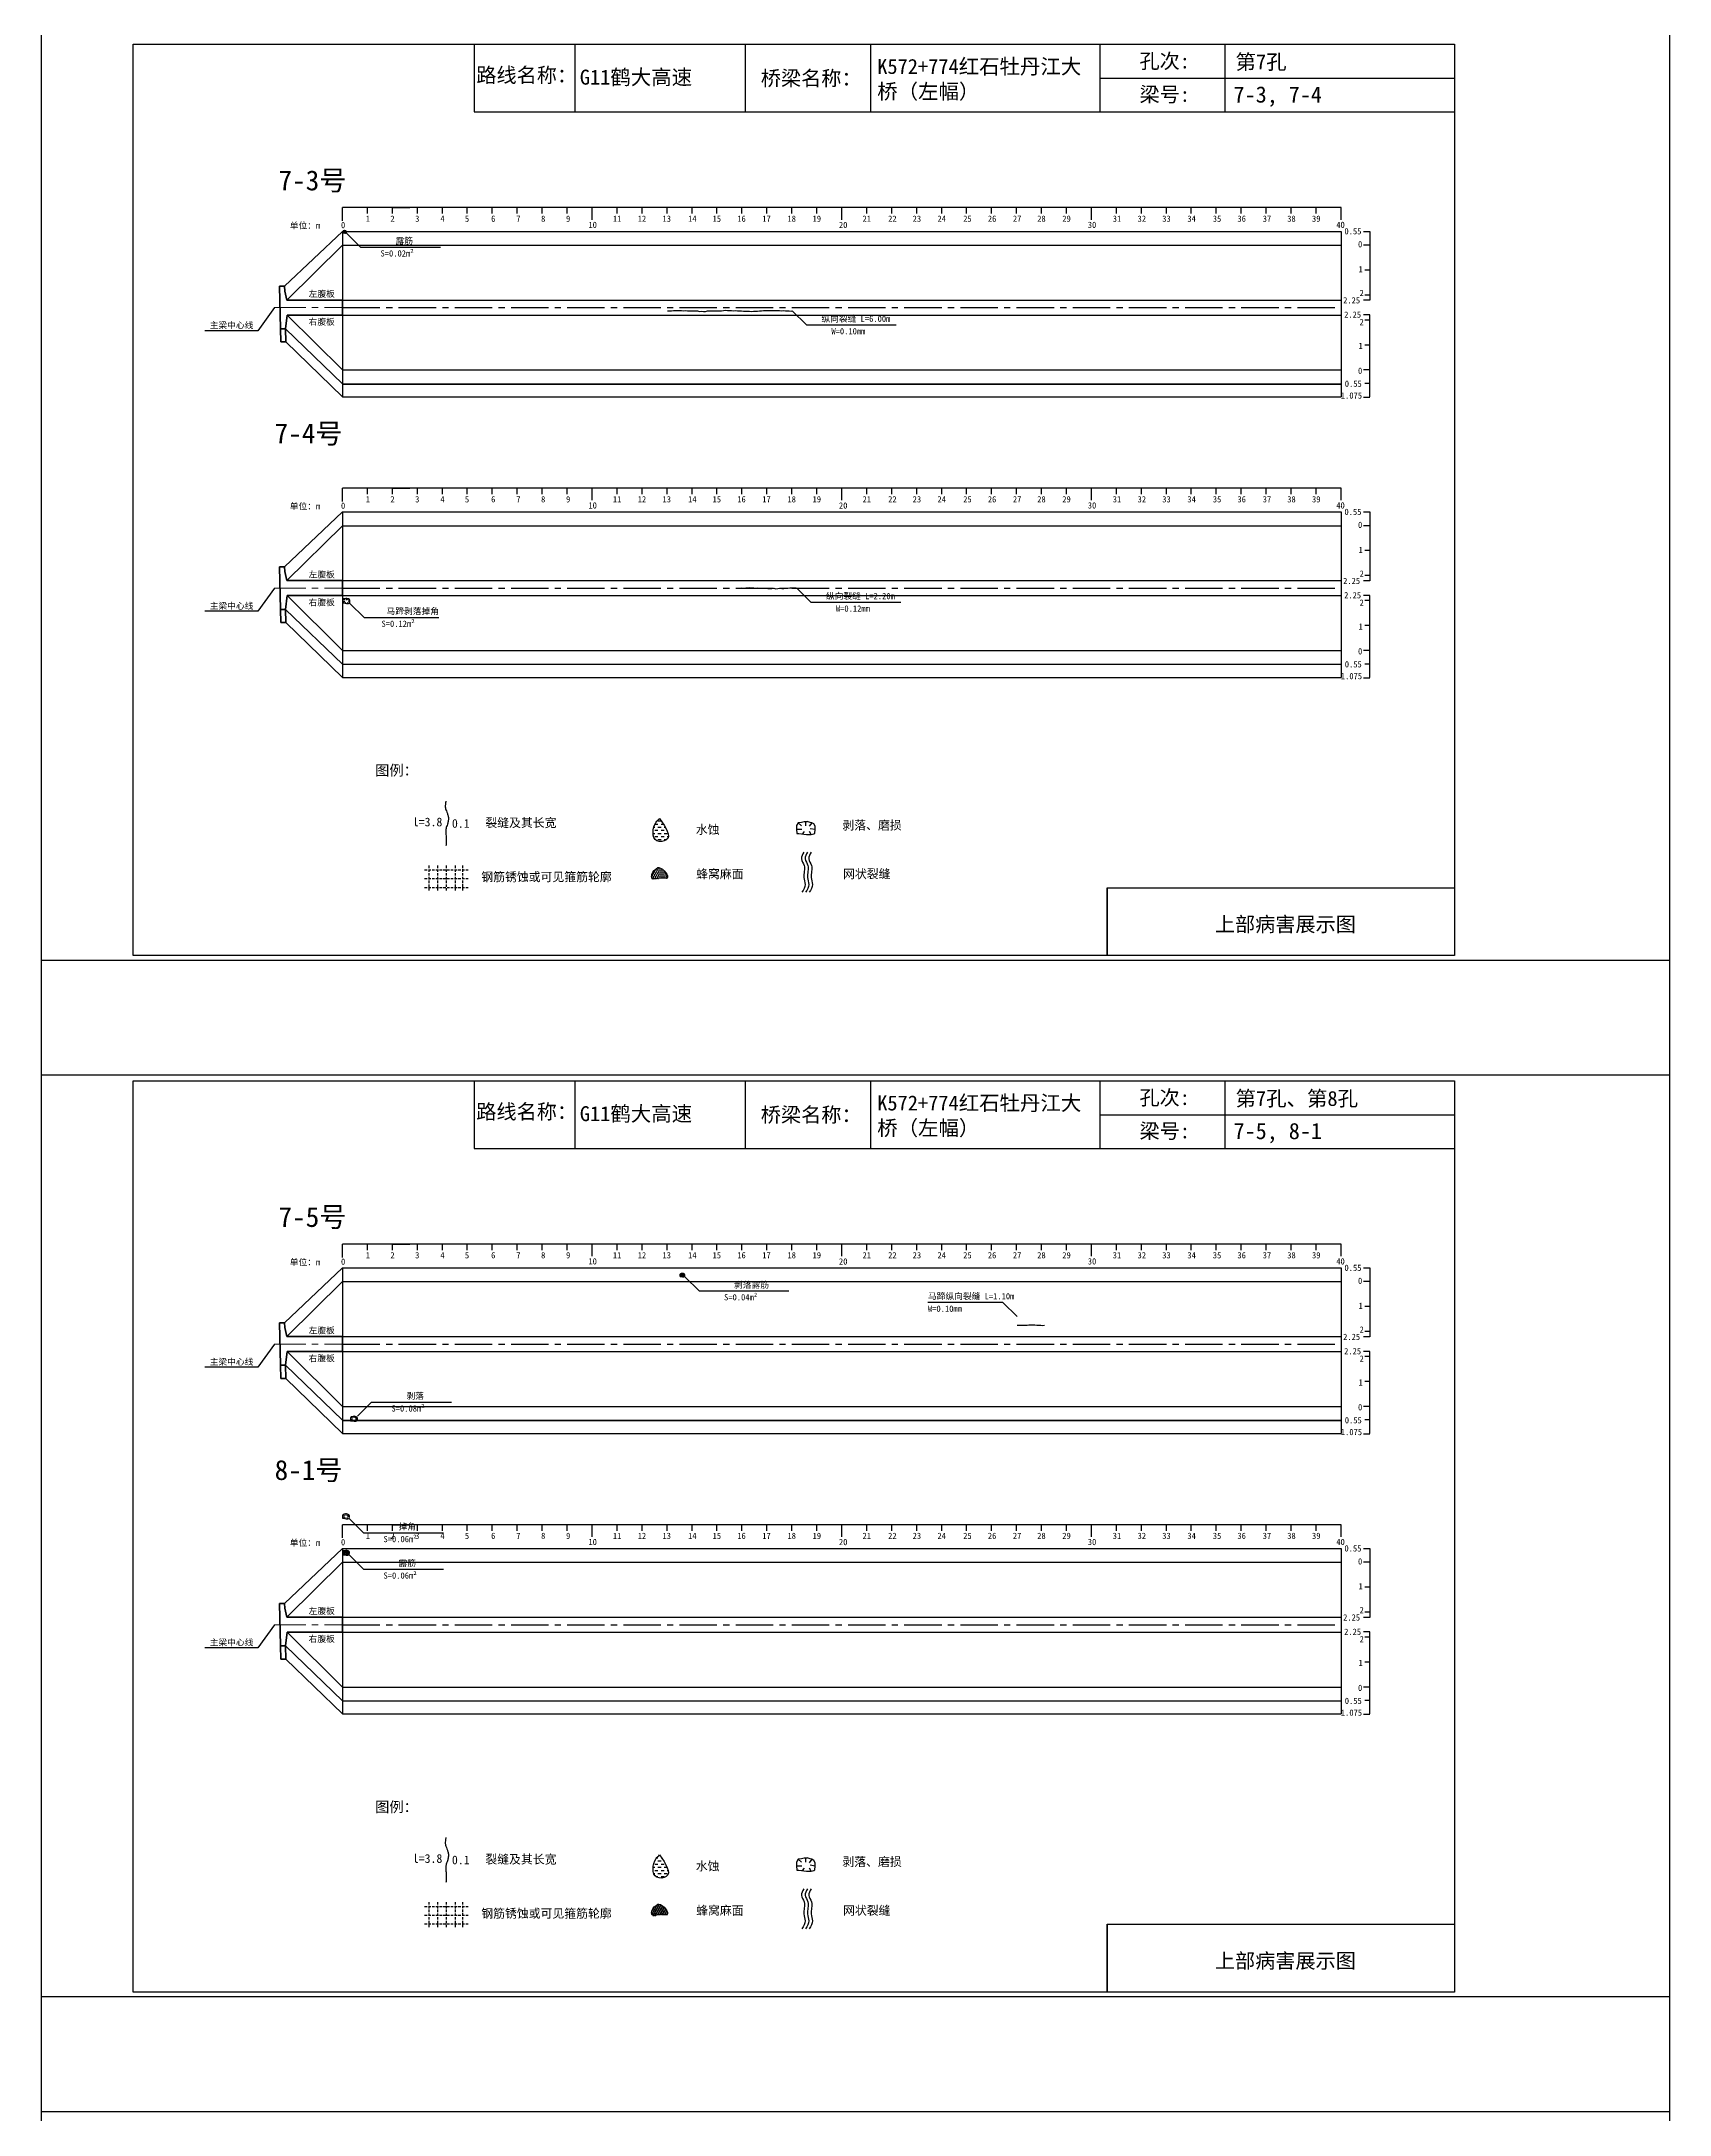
# Model space of a CAD drawing. Header units: millimetres. Extents: x -37 to 615, y -10473 to 23.
# Drawn here: x -37 to 615, y -5909 to -5079 of the extents above; entities that cross this region are included whole.
import ezdxf

# ---------------------------------------------------------------- set-up
doc = ezdxf.new("R2010")
doc.units = ezdxf.units.MM
for name, pattern in [('CENTER', [2, 1.25, -0.25, 0.25, -0.25]), ('CENTER2', [1.125, 0.75, -0.125, 0.125, -0.125]), ('DASHED', [0.75, 0.5, -0.25])]:
    doc.linetypes.add(name, pattern=pattern)
for name, color, linetype in [('加固措施', 7, 'Continuous'), ('图层1', 7, 'Continuous'), ('病害', 5, 'Continuous'), ('轮廓', 3, 'Continuous')]:
    doc.layers.add(name, color=color, linetype=linetype)
doc.layers.add('虚线', color=7, linetype='Continuous', lineweight=30)
doc.styles.get("Standard").update_dxf_attribs({"font": ''})
doc.styles.add('汉字', font='')
doc.styles.get('Standard').set_extended_font_data('SimSun')
doc.styles.get('汉字').set_extended_font_data('SimSun')
pattern_1 = [(0, (-2783.5002, -201.1734), (0.38480574, 0.76961148), [0, -0.76961148])]
pattern_2 = [(0, (-4794.9262, -487.88576), (0.38480574, 0.76961148), [0, -0.76961148])]
pattern_3 = [(0, (-2240.9707, -124.7498), (1.2467706, 1.2467706), [1.2467706, -1.2467706])]

# ---------------------------------------------------------------- blocks, each defined once
blk = doc.blocks.new('adfsd')
at = {"lineweight": -2, "ltscale": 0.5}
for p, q in [((1140.876, -3083.768), (1140.94, -3083.769)), ((1140.897, -3083.694), (1140.936, -3083.729)), ((1140.948, -3083.824), (1140.969, -3083.796)), ((1140.983, -3083.682), (1140.981, -3083.729)), ((1141.053, -3083.694), (1141.022, -3083.735)), ((1141.045, -3083.83), (1141.028, -3083.796)), ((1141.094, -3083.772), (1141.036, -3083.763))]:
    blk.add_line(p, q, dxfattribs=at)
blk.add_lwpolyline([(1141, -3083.682), (1140.967, -3083.682), (1140.934, -3083.69), (1140.897, -3083.694), (1140.876, -3083.727), (1140.876, -3083.768), (1140.88, -3083.818), (1140.905, -3083.818), (1140.991, -3083.83), (1141.045, -3083.83), (1141.078, -3083.822), (1141.09, -3083.814), (1141.094, -3083.772), (1141.094, -3083.735), (1141.078, -3083.707), (1141.053, -3083.694), (1141.033, -3083.69), (1141, -3083.678)], dxfattribs=at)
blk = doc.blocks.new('chi')
at = {"color": 0}
for p, q in [((1147.409, -3079.329), (1147.409, -3078.8)), ((1187.409, -3078.8), (1147.409, -3078.8)), ((1148.409, -3079.041), (1148.409, -3078.8)), ((1149.409, -3079.041), (1149.409, -3078.8)), ((1149.409, -3078.8), (1150.109, -3078.8)), ((1150.409, -3079.041), (1150.409, -3078.8)), ((1151.409, -3079.041), (1151.409, -3078.8)), ((1152.409, -3079.041), (1152.409, -3078.8)), ((1153.409, -3079.041), (1153.409, -3078.8)), ((1154.409, -3079.041), (1154.409, -3078.8)), ((1155.409, -3079.041), (1155.409, -3078.8)), ((1156.409, -3079.041), (1156.409, -3078.8)), ((1157.409, -3079.283), (1157.409, -3078.8)), ((1158.409, -3079.041), (1158.409, -3078.8)), ((1159.409, -3079.041), (1159.409, -3078.8)), ((1160.409, -3079.041), (1160.409, -3078.8)), ((1161.409, -3079.041), (1161.409, -3078.8)), ((1162.409, -3079.041), (1162.409, -3078.8)), ((1163.409, -3079.041), (1163.409, -3078.8)), ((1164.409, -3079.041), (1164.409, -3078.8)), ((1165.409, -3079.041), (1165.409, -3078.8)), ((1166.409, -3079.041), (1166.409, -3078.8)), ((1167.409, -3079.283), (1167.409, -3078.8)), ((1168.409, -3079.041), (1168.409, -3078.8)), ((1169.409, -3079.041), (1169.409, -3078.8)), ((1170.409, -3079.041), (1170.409, -3078.8)), ((1171.409, -3079.041), (1171.409, -3078.8)), ((1172.409, -3079.041), (1172.409, -3078.8)), ((1173.409, -3079.041), (1173.409, -3078.8)), ((1174.409, -3079.041), (1174.409, -3078.8)), ((1175.409, -3079.041), (1175.409, -3078.8)), ((1176.409, -3079.041), (1176.409, -3078.8)), ((1177.409, -3079.283), (1177.409, -3078.8)), ((1178.409, -3079.041), (1178.409, -3078.8)), ((1179.409, -3079.041), (1179.409, -3078.8)), ((1180.409, -3079.041), (1180.409, -3078.8)), ((1181.409, -3079.041), (1181.409, -3078.8)), ((1182.409, -3079.041), (1182.409, -3078.8)), ((1183.409, -3079.041), (1183.409, -3078.8)), ((1184.409, -3079.041), (1184.409, -3078.8)), ((1185.409, -3079.041), (1185.409, -3078.8)), ((1186.409, -3079.041), (1186.409, -3078.8)), ((1187.409, -3079.283), (1187.409, -3078.8))]:
    blk.add_line(p, q, dxfattribs=at)
for s, p in [('1', (1148.339, -3079.368)), ('2', (1149.328, -3079.368)), ('3', (1150.319, -3079.368)), ('4', (1151.329, -3079.368)), ('5', (1152.313, -3079.368)), ('6', (1153.363, -3079.368)), ('7', (1154.37, -3079.368)), ('8', (1155.363, -3079.368)), ('9', (1156.363, -3079.368)), ('11', (1158.242, -3079.368)), ('12', (1159.233, -3079.368)), ('13', (1160.227, -3079.368)), ('14', (1161.252, -3079.368)), ('15', (1162.233, -3079.368)), ('16', (1163.223, -3079.368)), ('17', (1164.224, -3079.368)), ('18', (1165.232, -3079.368)), ('19', (1166.238, -3079.368)), ('21', (1168.24, -3079.368)), ('22', (1169.264, -3079.368)), ('23', (1170.247, -3079.368)), ('24', (1171.24, -3079.368)), ('25', (1172.271, -3079.368)), ('26', (1173.258, -3079.368)), ('27', (1174.261, -3079.368)), ('28', (1175.236, -3079.368)), ('29', (1176.24, -3079.368)), ('31', (1178.261, -3079.368)), ('32', (1179.256, -3079.368)), ('33', (1180.243, -3079.368)), ('34', (1181.251, -3079.368)), ('35', (1182.269, -3079.368)), ('36', (1183.256, -3079.368)), ('37', (1184.269, -3079.368)), ('38', (1185.251, -3079.368)), ('39', (1186.242, -3079.368)), ('0', (1147.349, -3079.623)), ('10', (1157.259, -3079.613)), ('20', (1167.294, -3079.617)), ('30', (1177.262, -3079.613)), ('40', (1187.216, -3079.613))]:
    blk.add_text(s, height=0.25).set_placement(p)
blk = doc.blocks.new('kopp')
at = {"color": 0}
for p, q in [((1188.308, -3078.25), (1188.558, -3078.25)), ((1188.558, -3078.25), (1188.558, -3078.8)), ((1188.558, -3078.8), (1188.308, -3078.8)), ((1188.558, -3078.8), (1188.558, -3079.8)), ((1188.558, -3079.8), (1188.358, -3079.8)), ((1188.558, -3079.8), (1188.558, -3079.8)), ((1188.558, -3079.8), (1188.558, -3080.8)), ((1188.558, -3080.8), (1188.358, -3080.8)), ((1188.558, -3080.8), (1188.558, -3081.009)), ((1188.558, -3081.009), (1188.308, -3081.009)), ((1188.558, -3081.592), (1188.308, -3081.592)), ((1188.558, -3081.8), (1188.558, -3081.592)), ((1188.558, -3081.8), (1188.358, -3081.8)), ((1188.558, -3082.8), (1188.558, -3081.8)), ((1188.558, -3082.8), (1188.358, -3082.8)), ((1188.558, -3083.8), (1188.558, -3082.8)), ((1188.558, -3082.8), (1188.558, -3082.8)), ((1188.558, -3083.8), (1188.308, -3083.8)), ((1188.558, -3084.875), (1188.558, -3083.8)), ((1188.308, -3084.888), (1188.558, -3084.888)), ((1188.558, -3084.338), (1188.358, -3084.338))]:
    blk.add_line(p, q, dxfattribs=at)
for s, p in [('0.55', (1187.543, -3078.37)), ('0', (1188.086, -3078.891)), ('1', (1188.109, -3079.89)), ('2.25', (1187.49, -3081.135)), ('2', (1188.15, -3080.842)), ('2.25', (1187.53, -3081.708)), ('2', (1188.15, -3082.006)), ('1', (1188.109, -3082.959)), ('0.55', (1187.556, -3084.474)), ('0', (1188.086, -3083.954)), ('1.075', (1187.398, -3084.946))]:
    blk.add_text(s, height=0.25).set_placement(p)

msp = doc.modelspace()

# ---------------------------------------------------------------- hatches: boundary and pattern name
at = {"layer": '加固措施', "lineweight": -2}
h = msp.add_hatch(dxfattribs=at)
h.set_pattern_fill('DASH', color=256, scale=0.626645)
h.set_pattern_definition(pattern_3)
edge = h.paths.add_edge_path()
edge.add_spline(control_points=[(210.85, -5390.12), (210.36, -5390.55), (208.03, -5392.61), (207.41, -5400.1), (216.74, -5398.77), (213.29, -5393.7), (210.85, -5390.12)], knot_values=[0, 0, 0, 0, 3.237042, 15.187225, 21.182779, 35.601669, 35.601669, 35.601669, 35.601669], degree=3, periodic=0)
h = msp.add_hatch(dxfattribs=at)
h.set_pattern_fill('DASH', color=256, scale=0.626645)
h.set_pattern_definition(pattern_3)
edge = h.paths.add_edge_path()
edge.add_spline(control_points=[(210.85, -5390.12), (210.36, -5390.55), (208.03, -5392.61), (207.41, -5400.1), (216.74, -5398.77), (213.29, -5393.7), (210.85, -5390.12)], knot_values=[0, 0, 0, 0, 3.237042, 15.187225, 21.182779, 35.601669, 35.601669, 35.601669, 35.601669], degree=3, periodic=0)
h = msp.add_hatch(dxfattribs=at)
h.set_pattern_fill('DOTS', scale=0.696272)
h.set_pattern_definition(pattern_1)
edge = h.paths.add_edge_path()
edge.add_spline(control_points=[(210.19, -5409.78), (209.15, -5410.49), (207.68, -5411.51), (207.52, -5415.25), (211, -5413.53), (215.72, -5414.88), (212.21, -5409.7), (210.31, -5409.78), (210.19, -5409.78)], knot_values=[0, 0, 0, 0, 5.205471, 7.397577, 12.944796, 16.169923, 23.88441, 24.400432, 24.400432, 24.400432, 24.400432], degree=3, periodic=0)
h = msp.add_hatch(dxfattribs=at)
h.set_pattern_fill('DOTS', scale=0.696272)
h.set_pattern_definition(pattern_1)
edge = h.paths.add_edge_path()
edge.add_spline(control_points=[(210.19, -5409.78), (209.15, -5410.49), (207.68, -5411.51), (207.52, -5415.25), (211, -5413.53), (215.72, -5414.88), (212.21, -5409.7), (210.31, -5409.78), (210.19, -5409.78)], knot_values=[0, 0, 0, 0, 5.205471, 7.397577, 12.944796, 16.169923, 23.88441, 24.400432, 24.400432, 24.400432, 24.400432], degree=3, periodic=0)
h = msp.add_hatch(dxfattribs=at)
h.set_pattern_fill('DASH', color=256, scale=0.626645)
h.set_pattern_definition(pattern_3)
edge = h.paths.add_edge_path()
edge.add_spline(control_points=[(210.85, -5805.12), (210.36, -5805.55), (208.03, -5807.61), (207.41, -5815.1), (216.74, -5813.77), (213.29, -5808.7), (210.85, -5805.12)], knot_values=[0, 0, 0, 0, 3.237042, 15.187225, 21.182779, 35.601669, 35.601669, 35.601669, 35.601669], degree=3, periodic=0)
h = msp.add_hatch(dxfattribs=at)
h.set_pattern_fill('DASH', color=256, scale=0.626645)
h.set_pattern_definition(pattern_3)
edge = h.paths.add_edge_path()
edge.add_spline(control_points=[(210.85, -5805.12), (210.36, -5805.55), (208.03, -5807.61), (207.41, -5815.1), (216.74, -5813.77), (213.29, -5808.7), (210.85, -5805.12)], knot_values=[0, 0, 0, 0, 3.237042, 15.187225, 21.182779, 35.601669, 35.601669, 35.601669, 35.601669], degree=3, periodic=0)
h = msp.add_hatch(dxfattribs=at)
h.set_pattern_fill('DOTS', scale=0.696272)
h.set_pattern_definition(pattern_1)
edge = h.paths.add_edge_path()
edge.add_spline(control_points=[(210.19, -5824.78), (209.15, -5825.49), (207.68, -5826.51), (207.52, -5830.25), (211, -5828.53), (215.72, -5829.88), (212.21, -5824.7), (210.31, -5824.78), (210.19, -5824.78)], knot_values=[0, 0, 0, 0, 5.205471, 7.397577, 12.944796, 16.169923, 23.88441, 24.400432, 24.400432, 24.400432, 24.400432], degree=3, periodic=0)
h = msp.add_hatch(dxfattribs=at)
h.set_pattern_fill('DOTS', scale=0.696272)
h.set_pattern_definition(pattern_1)
edge = h.paths.add_edge_path()
edge.add_spline(control_points=[(210.19, -5824.78), (209.15, -5825.49), (207.68, -5826.51), (207.52, -5830.25), (211, -5828.53), (215.72, -5829.88), (212.21, -5824.7), (210.31, -5824.78), (210.19, -5824.78)], knot_values=[0, 0, 0, 0, 5.205471, 7.397577, 12.944796, 16.169923, 23.88441, 24.400432, 24.400432, 24.400432, 24.400432], degree=3, periodic=0)
at = {"layer": '病害', "lineweight": -2}
h = msp.add_hatch(dxfattribs=at)
h.set_pattern_fill('DOTS', color=4, scale=0.696272, style=0)
h.set_pattern_definition(pattern_2)
edge = h.paths.add_edge_path()
edge.add_spline(control_points=[(210.19, -5409.78), (209.15, -5410.49), (207.68, -5411.51), (207.52, -5415.25), (211, -5413.53), (215.72, -5414.88), (212.21, -5409.7), (210.31, -5409.78), (210.19, -5409.78)], knot_values=[0, 0, 0, 0, 1.041094, 1.479515, 2.588959, 3.233985, 4.776882, 4.880086, 4.880086, 4.880086, 4.880086], degree=3, periodic=0)
h = msp.add_hatch(dxfattribs=at)
h.set_pattern_fill('DOTS', color=4, scale=0.696272, style=0)
h.set_pattern_definition(pattern_2)
edge = h.paths.add_edge_path()
edge.add_spline(control_points=[(210.19, -5409.78), (209.15, -5410.49), (207.68, -5411.51), (207.52, -5415.25), (211, -5413.53), (215.72, -5414.88), (212.21, -5409.7), (210.31, -5409.78), (210.19, -5409.78)], knot_values=[0, 0, 0, 0, 1.041094, 1.479515, 2.588959, 3.233985, 4.776882, 4.880086, 4.880086, 4.880086, 4.880086], degree=3, periodic=0)
h = msp.add_hatch(dxfattribs=at)
h.set_pattern_fill('DOTS', color=4, scale=0.696272, style=0)
h.set_pattern_definition(pattern_2)
edge = h.paths.add_edge_path()
edge.add_spline(control_points=[(210.19, -5824.78), (209.15, -5825.49), (207.68, -5826.51), (207.52, -5830.25), (211, -5828.53), (215.72, -5829.88), (212.21, -5824.7), (210.31, -5824.78), (210.19, -5824.78)], knot_values=[0, 0, 0, 0, 1.041094, 1.479515, 2.588959, 3.233985, 4.776882, 4.880086, 4.880086, 4.880086, 4.880086], degree=3, periodic=0)
h = msp.add_hatch(dxfattribs=at)
h.set_pattern_fill('DOTS', color=4, scale=0.696272, style=0)
h.set_pattern_definition(pattern_2)
edge = h.paths.add_edge_path()
edge.add_spline(control_points=[(210.19, -5824.78), (209.15, -5825.49), (207.68, -5826.51), (207.52, -5830.25), (211, -5828.53), (215.72, -5829.88), (212.21, -5824.7), (210.31, -5824.78), (210.19, -5824.78)], knot_values=[0, 0, 0, 0, 1.041094, 1.479515, 2.588959, 3.233985, 4.776882, 4.880086, 4.880086, 4.880086, 4.880086], degree=3, periodic=0)

# ---------------------------------------------------------------- linework, layer by layer
at = {"color": 0, "linetype": 'ByBlock'}
for p, q in [((0, -5080.15), (529.17, -5080.15)), ((0, -5445), (0, -5080.15)), ((136.5, -5080.15), (136.5, -5107.28)), ((245.1, -5080.15), (245.1, -5107.28)), ((387.13, -5080.15), (387.13, -5107.28)), ((437.29, -5080.21), (437.29, -5107.34)), ((529.17, -5080.15), (529.17, -5445)), ((136.5, -5107.28), (529.17, -5107.28)), ((390.12, -5445), (390.12, -5417.88)), ((390.12, -5417.88), (529.17, -5417.88)), ((529.17, -5445), (0, -5445)), ((0, -5495.15), (529.17, -5495.15)), ((0, -5860), (0, -5495.15)), ((136.5, -5495.15), (136.5, -5522.28)), ((245.1, -5495.15), (245.1, -5522.28)), ((387.13, -5495.15), (387.13, -5522.28)), ((437.29, -5495.21), (437.29, -5522.34)), ((529.17, -5495.15), (529.17, -5860)), ((136.5, -5522.28), (529.17, -5522.28)), ((390.12, -5860), (390.12, -5832.88)), ((390.12, -5832.88), (529.17, -5832.88)), ((529.17, -5860), (0, -5860))]:
    msp.add_line(p, q, dxfattribs=at)
at = {"color": 0}
for p, q in [((60.65, -5177.07), (83.82, -5155.07)), ((61.57, -5182.57), (83.82, -5160.57)), ((83.82, -5155.07), (83.82, -5221.32)), ((83.82, -5155.07), (483.82, -5155.07)), ((483.82, -5155.07), (483.82, -5221.32)), ((56.57, -5185.57), (49.96, -5194.83)), ((83.82, -5182.57), (483.82, -5182.57)), ((483.82, -5182.57), (483.82, -5185.57)), ((49.96, -5194.83), (28.63, -5194.83)), ((60.99, -5194.07), (83.82, -5216.07)), ((61.64, -5188.57), (83.82, -5210.57)), ((83.82, -5188.57), (483.82, -5188.57)), ((61.09, -5199.32), (83.82, -5221.32)), ((83.82, -5210.57), (483.82, -5210.57)), ((83.82, -5216.07), (483.82, -5216.07)), ((83.82, -5216.19), (483.82, -5216.19)), ((83.82, -5221.32), (483.82, -5221.32)), ((60.65, -5289.41), (83.82, -5267.41)), ((83.82, -5267.41), (83.82, -5333.66)), ((83.82, -5267.41), (483.82, -5267.41)), ((483.82, -5267.41), (483.82, -5333.66)), ((61.57, -5294.92), (83.82, -5272.91)), ((83.82, -5272.91), (483.82, -5272.91)), ((83.82, -5294.91), (483.82, -5294.91)), ((483.82, -5294.91), (483.82, -5297.91)), ((56.57, -5297.91), (49.96, -5307.17)), ((61.64, -5300.91), (83.82, -5322.91)), ((83.82, -5300.91), (483.82, -5300.91)), ((49.96, -5307.17), (28.63, -5307.17)), ((60.99, -5306.41), (83.82, -5328.41)), ((61.09, -5311.66), (83.82, -5333.66)), ((83.82, -5322.91), (483.82, -5322.91)), ((83.82, -5328.41), (483.82, -5328.41)), ((83.82, -5333.66), (483.82, -5333.66)), ((60.65, -5592.07), (83.82, -5570.07)), ((61.57, -5597.57), (83.82, -5575.57)), ((83.82, -5570.07), (83.82, -5636.32)), ((83.82, -5570.07), (483.82, -5570.07)), ((483.82, -5570.07), (483.82, -5636.32)), ((56.57, -5600.57), (49.96, -5609.83)), ((83.82, -5597.57), (483.82, -5597.57)), ((483.82, -5597.57), (483.82, -5600.57)), ((49.96, -5609.83), (28.63, -5609.83)), ((60.99, -5609.07), (83.82, -5631.07)), ((61.64, -5603.57), (83.82, -5625.57)), ((83.82, -5603.57), (483.82, -5603.57)), ((61.09, -5614.32), (83.82, -5636.32)), ((83.82, -5625.57), (483.82, -5625.57)), ((83.82, -5631.07), (483.82, -5631.07)), ((83.82, -5631.19), (483.82, -5631.19)), ((83.82, -5636.32), (483.82, -5636.32)), ((60.65, -5704.41), (83.82, -5682.41)), ((83.82, -5682.41), (83.82, -5748.66)), ((83.82, -5682.41), (483.82, -5682.41)), ((483.82, -5682.41), (483.82, -5748.66)), ((61.57, -5709.92), (83.82, -5687.91)), ((83.82, -5687.91), (483.82, -5687.91)), ((83.82, -5709.91), (483.82, -5709.91)), ((483.82, -5709.91), (483.82, -5712.91)), ((56.57, -5712.91), (49.96, -5722.17)), ((61.64, -5715.91), (83.82, -5737.91)), ((83.82, -5715.91), (483.82, -5715.91)), ((49.96, -5722.17), (28.63, -5722.17)), ((60.99, -5721.41), (83.82, -5743.41)), ((61.09, -5726.66), (83.82, -5748.66)), ((83.82, -5737.91), (483.82, -5737.91)), ((83.82, -5743.41), (483.82, -5743.41)), ((83.82, -5748.66), (483.82, -5748.66))]:
    msp.add_line(p, q, dxfattribs=at)
for p, q in [((83.82, -5160.57), (483.82, -5160.57)), ((83.82, -5575.57), (483.82, -5575.57))]:
    msp.add_line(p, q)
at = {"color": 1, "linetype": 'DASHED'}
for p, q in [((84, -5155.01), (85.39, -5155.01)), ((84, -5155.25), (85.39, -5155.25)), ((84, -5155.49), (85.39, -5155.49)), ((84.35, -5155.74), (84.35, -5154.76)), ((84.7, -5155.74), (84.7, -5154.76)), ((85.05, -5155.74), (85.05, -5154.76)), ((219, -5572.61), (221, -5572.61)), ((219, -5572.96), (221, -5572.96)), ((219, -5573.31), (221, -5573.31)), ((219.5, -5573.65), (219.5, -5572.26)), ((220, -5573.65), (220, -5572.26)), ((220.5, -5573.65), (220.5, -5572.26)), ((83.8, -5683.62), (86.59, -5683.62)), ((83.8, -5684.11), (86.59, -5684.11)), ((83.8, -5684.59), (86.59, -5684.59)), ((84.5, -5685.08), (84.5, -5683.13)), ((85.19, -5685.08), (85.19, -5683.13)), ((85.89, -5685.08), (85.89, -5683.13))]:
    msp.add_line(p, q, dxfattribs=at)
at = {"color": 7}
for p, q in [((84, -5155.34), (84.41, -5155.35)), ((84.13, -5154.87), (84.38, -5155.09)), ((84.46, -5155.7), (84.59, -5155.52)), ((84.68, -5154.79), (84.67, -5155.09)), ((85.13, -5154.87), (84.93, -5155.13)), ((85.08, -5155.74), (84.97, -5155.52)), ((85.39, -5155.37), (85.02, -5155.31)), ((84, -5303.21), (84.82, -5303.22)), ((84.26, -5302.26), (84.77, -5302.7)), ((84.92, -5303.92), (85.19, -5303.56)), ((85.37, -5302.11), (85.34, -5302.7)), ((86.26, -5302.26), (85.86, -5302.78)), ((86.16, -5304), (85.94, -5303.56)), ((86.79, -5303.26), (86.04, -5303.15)), ((219, -5573.09), (219.59, -5573.1)), ((219.19, -5572.41), (219.55, -5572.73)), ((219.66, -5573.6), (219.85, -5573.34)), ((219.98, -5572.3), (219.96, -5572.73)), ((220.62, -5572.41), (220.34, -5572.78)), ((220.55, -5573.65), (220.39, -5573.34)), ((221, -5573.13), (220.47, -5573.04)), ((87, -5630.65), (87.82, -5630.66)), ((87.26, -5629.7), (87.77, -5630.14)), ((87.92, -5631.36), (88.19, -5631)), ((88.37, -5629.54), (88.34, -5630.14)), ((89.26, -5629.7), (88.86, -5630.22)), ((89.16, -5631.44), (88.94, -5631)), ((89.79, -5630.7), (89.04, -5630.58)), ((84.06, -5668.75), (84.57, -5669.19)), ((85.17, -5668.59), (85.14, -5669.19)), ((86.06, -5668.75), (85.66, -5669.27)), ((83.8, -5669.7), (84.62, -5669.71)), ((84.72, -5670.41), (84.99, -5670.05)), ((85.96, -5670.49), (85.74, -5670.05)), ((86.59, -5669.75), (85.84, -5669.63)), ((83.8, -5684.29), (84.62, -5684.31)), ((84.06, -5683.35), (84.57, -5683.79)), ((84.72, -5685), (84.99, -5684.64)), ((85.17, -5683.19), (85.14, -5683.79)), ((86.06, -5683.35), (85.66, -5683.86)), ((85.96, -5685.08), (85.74, -5684.64)), ((86.59, -5684.34), (85.84, -5684.23))]:
    msp.add_line(p, q, dxfattribs=at)
at = {"color": 1, "linetype": 'CENTER2', "ltscale": 20}
for p, q in [((83.82, -5185.57), (483.82, -5185.57)), ((83.82, -5297.91), (483.82, -5297.91)), ((83.82, -5600.57), (483.82, -5600.57)), ((83.82, -5712.91), (483.82, -5712.91))]:
    msp.add_line(p, q, dxfattribs=at)
at = {"color": 1, "linetype": 'DASHED', "ltscale": 2}
for p, q in [((116.71, -5410.75), (134.11, -5410.75)), ((116.71, -5410.75), (134.11, -5410.75)), ((118.45, -5409.01), (118.45, -5419.45)), ((118.45, -5409.01), (118.45, -5419.45)), ((121.93, -5409.01), (121.93, -5419.45)), ((121.93, -5409.01), (121.93, -5419.45)), ((125.41, -5409.01), (125.41, -5419.45)), ((125.41, -5409.01), (125.41, -5419.45)), ((128.89, -5409.01), (128.89, -5419.45)), ((128.89, -5409.01), (128.89, -5419.45)), ((131.87, -5408.98), (131.87, -5419.43)), ((131.87, -5408.98), (131.87, -5419.43)), ((116.71, -5414.23), (134.11, -5414.23)), ((116.71, -5414.23), (134.11, -5414.23)), ((116.71, -5417.71), (134.11, -5417.71)), ((116.71, -5417.71), (134.11, -5417.71)), ((116.71, -5825.75), (134.11, -5825.75)), ((116.71, -5825.75), (134.11, -5825.75)), ((118.45, -5824.01), (118.45, -5834.45)), ((118.45, -5824.01), (118.45, -5834.45)), ((121.93, -5824.01), (121.93, -5834.45)), ((121.93, -5824.01), (121.93, -5834.45)), ((125.41, -5824.01), (125.41, -5834.45)), ((125.41, -5824.01), (125.41, -5834.45)), ((128.89, -5824.01), (128.89, -5834.45)), ((128.89, -5824.01), (128.89, -5834.45)), ((131.87, -5823.98), (131.87, -5834.43)), ((131.87, -5823.98), (131.87, -5834.43)), ((116.71, -5829.23), (134.11, -5829.23)), ((116.71, -5829.23), (134.11, -5829.23)), ((116.71, -5832.71), (134.11, -5832.71)), ((116.71, -5832.71), (134.11, -5832.71))]:
    msp.add_line(p, q, dxfattribs=at)
at = {"color": 3, "linetype": 'ByBlock'}
for points in [[(-36.77, -5031.81), (615.38, -5031.81), (615.38, -5492.93), (-36.77, -5492.93)], [(-36.77, -5446.81), (615.38, -5446.81), (615.38, -5907.93), (-36.77, -5907.93)], [(-36.77, -5861.81), (615.38, -5861.81), (615.38, -6322.93), (-36.77, -6322.93)]]:
    msp.add_lwpolyline(points, close=True, dxfattribs=at)
at = {"color": 7}
for points in [[(84.79, -5154.79), (84.58, -5154.79), (84.37, -5154.84), (84.13, -5154.87), (84, -5155.08), (84, -5155.34), (84.03, -5155.66), (84.18, -5155.66), (84.74, -5155.74), (85.08, -5155.74), (85.29, -5155.68), (85.37, -5155.63), (85.39, -5155.37), (85.39, -5155.13), (85.29, -5154.95), (85.13, -5154.87), (85, -5154.84), (84.79, -5154.76)], [(85.39, -5155.74), (91.05, -5161.39), (123.05, -5161.39)], [(214, -5186.91), (214.8, -5186.83), (215.6, -5186.91), (216.4, -5186.82), (217.2, -5186.82), (218, -5186.82), (218.8, -5186.79), (219.6, -5186.78), (220.4, -5186.86), (221.2, -5186.74), (222, -5186.89), (222.8, -5186.88), (223.6, -5186.86), (224.4, -5186.94), (225.2, -5186.91), (226, -5186.94), (226.8, -5187.11), (227.6, -5186.97), (228.4, -5187.13), (229.2, -5187.13), (230, -5186.93), (230.8, -5186.91), (231.6, -5186.94), (232.4, -5186.9), (233.2, -5186.83), (234, -5186.85), (234.8, -5186.88), (235.6, -5186.87), (236.4, -5186.79), (237.2, -5186.68), (238, -5186.72), (238.8, -5186.69), (239.6, -5186.69), (240.4, -5186.89), (241.2, -5186.77), (242, -5186.93), (242.8, -5186.9), (243.6, -5186.95), (244.4, -5187.01), (245.2, -5187.05), (246, -5187.07), (246.8, -5187.08), (247.6, -5187.11), (248.4, -5187.02), (249.2, -5187.08), (250, -5186.97), (250.8, -5186.86), (251.6, -5186.93), (252.4, -5186.81), (253.2, -5186.76), (254, -5186.72), (254.8, -5186.82), (255.6, -5186.82), (256.4, -5186.8), (257.2, -5186.73), (258, -5186.71), (258.8, -5186.76), (259.6, -5186.88), (260.4, -5186.8), (261.2, -5186.9), (262, -5186.88), (262.8, -5186.92), (263.6, -5187.01), (264, -5186.89)], [(264, -5186.89), (269.66, -5192.55), (305.66, -5192.55)], [(85.58, -5302.11), (85.16, -5302.11), (84.74, -5302.21), (84.26, -5302.26), (84, -5302.69), (84, -5303.21), (84.05, -5303.84), (84.37, -5303.84), (85.47, -5304), (86.16, -5304), (86.58, -5303.89), (86.74, -5303.79), (86.79, -5303.26), (86.79, -5302.79), (86.58, -5302.42), (86.26, -5302.26), (86, -5302.21), (85.58, -5302.05)], [(243.8, -5297.83), (244.6, -5297.87), (245.4, -5297.82), (246.2, -5297.79), (247, -5297.71), (247.8, -5297.75), (248.6, -5297.84), (249.4, -5297.86), (250.2, -5297.8), (251, -5297.86), (251.8, -5297.9), (252.6, -5297.98), (253.4, -5297.93), (254.2, -5298), (255, -5298.01), (255.8, -5298.12), (256.6, -5297.99), (257.4, -5298.15), (258.2, -5298), (259, -5297.99), (259.8, -5298.02), (260.6, -5298.01), (261.4, -5297.99), (262.2, -5297.93), (263, -5297.84), (263.8, -5297.78), (264.6, -5297.84), (265.4, -5297.74), (265.8, -5297.92)], [(265.8, -5297.92), (271.46, -5303.58), (307.46, -5303.58)], [(86.79, -5304), (92.45, -5309.66), (122.45, -5309.66)], [(220.13, -5572.3), (219.83, -5572.3), (219.53, -5572.37), (219.19, -5572.41), (219, -5572.71), (219, -5573.09), (219.04, -5573.54), (219.26, -5573.54), (220.06, -5573.65), (220.55, -5573.65), (220.85, -5573.58), (220.96, -5573.5), (221, -5573.13), (221, -5572.79), (220.85, -5572.52), (220.62, -5572.41), (220.43, -5572.37), (220.13, -5572.26)], [(221, -5573.65), (226.66, -5579.31), (262.66, -5579.31)], [(354, -5589.55), (348.34, -5583.9), (318.34, -5583.9)], [(354, -5593), (354.8, -5593.02), (355.6, -5592.96), (356.4, -5592.99), (357.2, -5592.98), (358, -5592.96), (358.8, -5592.8), (359.6, -5592.91), (360.4, -5592.86), (361.2, -5592.92), (362, -5593.02), (362.8, -5593.05), (363.6, -5593.05), (364.4, -5593.09), (365, -5593.03)], [(89.79, -5629.49), (95.45, -5623.84), (127.45, -5623.84)], [(88.58, -5629.54), (88.16, -5629.54), (87.74, -5629.65), (87.26, -5629.7), (87, -5630.12), (87, -5630.65), (87.05, -5631.28), (87.37, -5631.28), (88.47, -5631.44), (89.16, -5631.44), (89.58, -5631.33), (89.74, -5631.23), (89.79, -5630.7), (89.79, -5630.23), (89.58, -5629.86), (89.26, -5629.7), (89, -5629.65), (88.58, -5629.49)], [(85.38, -5668.59), (84.96, -5668.59), (84.54, -5668.7), (84.06, -5668.75), (83.8, -5669.17), (83.8, -5669.7), (83.85, -5670.33), (84.17, -5670.33), (85.27, -5670.49), (85.96, -5670.49), (86.38, -5670.38), (86.54, -5670.28), (86.59, -5669.75), (86.59, -5669.28), (86.38, -5668.91), (86.06, -5668.75), (85.8, -5668.7), (85.38, -5668.54)], [(86.59, -5670.49), (92.25, -5676.14), (124.25, -5676.14)], [(85.38, -5683.19), (84.96, -5683.19), (84.54, -5683.29), (84.06, -5683.35), (83.8, -5683.77), (83.8, -5684.29), (83.85, -5684.92), (84.17, -5684.92), (85.27, -5685.08), (85.96, -5685.08), (86.38, -5684.98), (86.54, -5684.87), (86.59, -5684.34), (86.59, -5683.87), (86.38, -5683.5), (86.06, -5683.35), (85.8, -5683.29), (85.38, -5683.13)], [(86.59, -5685.08), (92.25, -5690.74), (124.25, -5690.74)]]:
    msp.add_lwpolyline(points, dxfattribs=at)
at = {"lineweight": -2}
for points in [[(210.19, -5409.78), (209.15, -5410.49), (207.68, -5411.51), (207.52, -5415.25), (211, -5413.53), (215.72, -5414.88), (212.21, -5409.7), (210.31, -5409.78), (210.19, -5409.78)], [(210.19, -5409.78), (209.15, -5410.49), (207.68, -5411.51), (207.52, -5415.25), (211, -5413.53), (215.72, -5414.88), (212.21, -5409.7), (210.31, -5409.78), (210.19, -5409.78)], [(210.19, -5824.78), (209.15, -5825.49), (207.68, -5826.51), (207.52, -5830.25), (211, -5828.53), (215.72, -5829.88), (212.21, -5824.7), (210.31, -5824.78), (210.19, -5824.78)], [(210.19, -5824.78), (209.15, -5825.49), (207.68, -5826.51), (207.52, -5830.25), (211, -5828.53), (215.72, -5829.88), (212.21, -5824.7), (210.31, -5824.78), (210.19, -5824.78)]]:
    msp.add_open_spline(points, degree=3, knots=[0, 0, 0, 0, 3.624423, 5.150725, 9.013098, 11.258664, 16.630045, 16.989336, 16.989336, 16.989336, 16.989336], dxfattribs=at)
for points in [[(268.59, -5403.64), (268.08, -5404.53), (267.03, -5406.33), (269.71, -5409.45), (267.97, -5413.1), (269.63, -5416.74), (268.46, -5418.65), (267.82, -5419.69)], [(268.59, -5403.64), (268.08, -5404.53), (267.03, -5406.33), (269.71, -5409.45), (267.97, -5413.1), (269.63, -5416.74), (268.46, -5418.65), (267.82, -5419.69)], [(270.07, -5403.64), (269.55, -5404.53), (268.51, -5406.33), (271.18, -5409.45), (269.44, -5413.1), (271.1, -5416.74), (269.94, -5418.65), (269.3, -5419.69)], [(270.07, -5403.64), (269.55, -5404.53), (268.51, -5406.33), (271.18, -5409.45), (269.44, -5413.1), (271.1, -5416.74), (269.94, -5418.65), (269.3, -5419.69)], [(271.52, -5403.64), (271, -5404.53), (269.96, -5406.33), (272.63, -5409.45), (270.89, -5413.1), (272.55, -5416.74), (271.39, -5418.65), (270.75, -5419.69)], [(271.52, -5403.64), (271, -5404.53), (269.96, -5406.33), (272.63, -5409.45), (270.89, -5413.1), (272.55, -5416.74), (271.39, -5418.65), (270.75, -5419.69)], [(268.59, -5818.64), (268.08, -5819.53), (267.03, -5821.33), (269.71, -5824.45), (267.97, -5828.1), (269.63, -5831.74), (268.46, -5833.65), (267.82, -5834.69)], [(268.59, -5818.64), (268.08, -5819.53), (267.03, -5821.33), (269.71, -5824.45), (267.97, -5828.1), (269.63, -5831.74), (268.46, -5833.65), (267.82, -5834.69)], [(270.07, -5818.64), (269.55, -5819.53), (268.51, -5821.33), (271.18, -5824.45), (269.44, -5828.1), (271.1, -5831.74), (269.94, -5833.65), (269.3, -5834.69)], [(270.07, -5818.64), (269.55, -5819.53), (268.51, -5821.33), (271.18, -5824.45), (269.44, -5828.1), (271.1, -5831.74), (269.94, -5833.65), (269.3, -5834.69)], [(271.52, -5818.64), (271, -5819.53), (269.96, -5821.33), (272.63, -5824.45), (270.89, -5828.1), (272.55, -5831.74), (271.39, -5833.65), (270.75, -5834.69)], [(271.52, -5818.64), (271, -5819.53), (269.96, -5821.33), (272.63, -5824.45), (270.89, -5828.1), (272.55, -5831.74), (271.39, -5833.65), (270.75, -5834.69)]]:
    msp.add_open_spline(points, degree=3, knots=[0, 0, 0, 0, 2.808133, 5.677796, 10.461234, 13.324406, 16.732801, 16.732801, 16.732801, 16.732801])
at = {"layer": '加固措施', "lineweight": -2}
for points in [[(210.85, -5390.12), (210.36, -5390.55), (208.03, -5392.61), (207.41, -5400.1), (216.74, -5398.77), (213.29, -5393.7), (210.85, -5390.12)], [(210.85, -5390.12), (210.36, -5390.55), (208.03, -5392.61), (207.41, -5400.1), (216.74, -5398.77), (213.29, -5393.7), (210.85, -5390.12)], [(210.85, -5805.12), (210.36, -5805.55), (208.03, -5807.61), (207.41, -5815.1), (216.74, -5813.77), (213.29, -5808.7), (210.85, -5805.12)], [(210.85, -5805.12), (210.36, -5805.55), (208.03, -5807.61), (207.41, -5815.1), (216.74, -5813.77), (213.29, -5808.7), (210.85, -5805.12)]]:
    msp.add_open_spline(points, degree=3, knots=[0, 0, 0, 0, 2.028466, 9.51698, 13.274057, 22.309569, 22.309569, 22.309569, 22.309569], dxfattribs=at)
at = {"layer": '图层1', "lineweight": -2}
for points in [[(125.25, -5383.18), (125.22, -5383.39), (125.18, -5383.61), (125.07, -5384.25), (125.02, -5384.65), (124.99, -5385.22), (125, -5385.4), (125.02, -5385.69), (125.03, -5385.79), (125.06, -5386), (125.09, -5386.11), (125.19, -5386.49), (125.29, -5386.79), (125.54, -5387.43), (125.69, -5387.78), (125.96, -5388.54), (126.09, -5388.96), (126.21, -5389.66), (126.24, -5389.94), (126.25, -5390.49), (126.23, -5390.75), (126.16, -5391.26), (126.11, -5391.5), (126, -5391.97), (125.93, -5392.19), (125.76, -5392.75), (125.64, -5393.07), (125.45, -5393.67), (125.36, -5393.96), (125.27, -5394.34), (125.24, -5394.46), (125.21, -5394.68), (125.2, -5394.77), (125.18, -5394.97), (125.17, -5395.08), (125.17, -5395.46), (125.18, -5395.75), (125.23, -5396.38), (125.27, -5396.71), (125.33, -5397.3), (125.35, -5397.54), (125.38, -5398), (125.39, -5398.22), (125.4, -5398.64), (125.4, -5398.84), (125.39, -5399.46), (125.37, -5399.86), (125.32, -5400.55), (125.3, -5400.85), (125.27, -5401.15)], [(125.25, -5383.18), (125.22, -5383.39), (125.18, -5383.61), (125.07, -5384.25), (125.02, -5384.65), (124.99, -5385.22), (125, -5385.4), (125.02, -5385.69), (125.03, -5385.79), (125.06, -5386), (125.09, -5386.11), (125.19, -5386.49), (125.29, -5386.79), (125.54, -5387.43), (125.69, -5387.78), (125.96, -5388.54), (126.09, -5388.96), (126.21, -5389.66), (126.24, -5389.94), (126.25, -5390.49), (126.23, -5390.75), (126.16, -5391.26), (126.11, -5391.5), (126, -5391.97), (125.93, -5392.19), (125.76, -5392.75), (125.64, -5393.07), (125.45, -5393.67), (125.36, -5393.96), (125.27, -5394.34), (125.24, -5394.46), (125.21, -5394.68), (125.2, -5394.77), (125.18, -5394.97), (125.17, -5395.08), (125.17, -5395.46), (125.18, -5395.75), (125.23, -5396.38), (125.27, -5396.71), (125.33, -5397.3), (125.35, -5397.54), (125.38, -5398), (125.39, -5398.22), (125.4, -5398.64), (125.4, -5398.84), (125.39, -5399.46), (125.37, -5399.86), (125.32, -5400.55), (125.3, -5400.85), (125.27, -5401.15)], [(125.25, -5798.18), (125.22, -5798.39), (125.18, -5798.61), (125.07, -5799.25), (125.02, -5799.65), (124.99, -5800.22), (125, -5800.4), (125.02, -5800.69), (125.03, -5800.79), (125.06, -5801), (125.09, -5801.11), (125.19, -5801.49), (125.29, -5801.79), (125.54, -5802.43), (125.69, -5802.78), (125.96, -5803.54), (126.09, -5803.96), (126.21, -5804.66), (126.24, -5804.94), (126.25, -5805.49), (126.23, -5805.75), (126.16, -5806.26), (126.11, -5806.5), (126, -5806.97), (125.93, -5807.19), (125.76, -5807.75), (125.64, -5808.07), (125.45, -5808.67), (125.36, -5808.96), (125.27, -5809.34), (125.24, -5809.46), (125.21, -5809.68), (125.2, -5809.77), (125.18, -5809.97), (125.17, -5810.08), (125.17, -5810.46), (125.18, -5810.75), (125.23, -5811.38), (125.27, -5811.71), (125.33, -5812.3), (125.35, -5812.54), (125.38, -5813), (125.39, -5813.22), (125.4, -5813.64), (125.4, -5813.84), (125.39, -5814.46), (125.37, -5814.86), (125.32, -5815.55), (125.3, -5815.85), (125.27, -5816.15)], [(125.25, -5798.18), (125.22, -5798.39), (125.18, -5798.61), (125.07, -5799.25), (125.02, -5799.65), (124.99, -5800.22), (125, -5800.4), (125.02, -5800.69), (125.03, -5800.79), (125.06, -5801), (125.09, -5801.11), (125.19, -5801.49), (125.29, -5801.79), (125.54, -5802.43), (125.69, -5802.78), (125.96, -5803.54), (126.09, -5803.96), (126.21, -5804.66), (126.24, -5804.94), (126.25, -5805.49), (126.23, -5805.75), (126.16, -5806.26), (126.11, -5806.5), (126, -5806.97), (125.93, -5807.19), (125.76, -5807.75), (125.64, -5808.07), (125.45, -5808.67), (125.36, -5808.96), (125.27, -5809.34), (125.24, -5809.46), (125.21, -5809.68), (125.2, -5809.77), (125.18, -5809.97), (125.17, -5810.08), (125.17, -5810.46), (125.18, -5810.75), (125.23, -5811.38), (125.27, -5811.71), (125.33, -5812.3), (125.35, -5812.54), (125.38, -5813), (125.39, -5813.22), (125.4, -5813.64), (125.4, -5813.84), (125.39, -5814.46), (125.37, -5814.86), (125.32, -5815.55), (125.3, -5815.85), (125.27, -5816.15)]]:
    msp.add_open_spline(points, degree=3, knots=[0, 0, 0, 0, 0.93103, 0.93103, 2.904338, 2.904338, 3.933552, 3.933552, 4.598026, 4.598026, 5.2625, 5.2625, 6.799065, 6.799065, 8.335629, 8.335629, 9.872194, 9.872194, 10.744529, 10.744529, 11.616864, 11.616864, 12.4892, 12.4892, 13.361535, 13.361535, 14.755665, 14.755665, 16.149795, 16.149795, 16.835641, 16.835641, 17.410365, 17.410365, 17.98509, 17.98509, 19.45733, 19.45733, 20.929571, 20.929571, 21.910052, 21.910052, 22.722819, 22.722819, 23.535585, 23.535585, 25.161117, 25.161117, 26.428502, 26.428502, 26.428502, 26.428502], dxfattribs=at)
at = {"layer": '病害', "color": 5}
for p, q in [((136.5, -5080.15), (136.5, -5107.28)), ((245.1, -5080.15), (245.1, -5107.28)), ((387.13, -5080.15), (387.13, -5107.28)), ((529.17, -5080.15), (529.17, -5107.28)), ((136.5, -5107.28), (386.58, -5107.28)), ((386.58, -5107.28), (529.17, -5107.28)), ((390.12, -5417.88), (529.17, -5417.88)), ((390.12, -5417.88), (390.12, -5445)), ((529.17, -5417.88), (529.17, -5445)), ((136.5, -5495.15), (136.5, -5522.28)), ((245.1, -5495.15), (245.1, -5522.28)), ((387.13, -5495.15), (387.13, -5522.28)), ((529.17, -5495.15), (529.17, -5522.28)), ((136.5, -5522.28), (386.58, -5522.28)), ((386.58, -5522.28), (529.17, -5522.28)), ((390.12, -5832.88), (529.17, -5832.88)), ((390.12, -5832.88), (390.12, -5860)), ((529.17, -5832.88), (529.17, -5860))]:
    msp.add_line(p, q, dxfattribs=at)
at = {"layer": '病害', "color": 0}
for p, q in [((176.83, -5080.15), (176.83, -5107.28)), ((295.25, -5080.15), (295.25, -5107.28)), ((387.14, -5093.77), (529.17, -5093.77)), ((176.83, -5495.15), (176.83, -5522.28)), ((295.25, -5495.15), (295.25, -5522.28)), ((387.14, -5508.77), (529.17, -5508.77))]:
    msp.add_line(p, q, dxfattribs=at)
at = {"layer": '虚线', "linetype": 'CENTER', "lineweight": 18, "ltscale": 10}
for p, q in [((56.57, -5185.57), (83.82, -5185.57)), ((56.57, -5297.91), (83.82, -5297.91)), ((56.57, -5600.57), (83.82, -5600.57)), ((56.57, -5712.91), (83.82, -5712.91))]:
    msp.add_line(p, q, dxfattribs=at)
at = {"layer": '轮廓', "color": 5, "lineweight": 35}
for p, q in [((58.99, -5194.07), (58.65, -5177.07)), ((58.65, -5177.07), (60.65, -5177.07)), ((60.69, -5178.95), (60.65, -5177.07)), ((61.57, -5182.57), (60.69, -5178.95)), ((83.82, -5182.57), (61.57, -5182.57)), ((83.82, -5188.57), (83.82, -5182.57)), ((58.99, -5194.07), (60.99, -5194.07)), ((59.09, -5199.32), (58.99, -5194.07)), ((60.99, -5194.07), (61.63, -5188.57)), ((61.09, -5199.32), (60.99, -5194.07)), ((83.82, -5188.57), (61.63, -5188.57)), ((59.09, -5199.32), (61.09, -5199.32)), ((58.99, -5306.41), (58.65, -5289.41)), ((58.65, -5289.41), (60.65, -5289.41)), ((60.69, -5291.29), (60.65, -5289.41)), ((61.57, -5294.92), (60.69, -5291.29)), ((83.82, -5294.92), (61.57, -5294.92)), ((83.82, -5300.92), (83.82, -5294.92)), ((60.99, -5306.41), (61.63, -5300.91)), ((83.82, -5300.91), (61.63, -5300.91)), ((58.99, -5306.41), (60.99, -5306.41)), ((59.09, -5311.66), (58.99, -5306.41)), ((59.09, -5311.66), (61.09, -5311.66)), ((61.09, -5311.66), (60.99, -5306.41)), ((58.99, -5609.07), (58.65, -5592.07)), ((58.65, -5592.07), (60.65, -5592.07)), ((60.69, -5593.95), (60.65, -5592.07)), ((61.57, -5597.57), (60.69, -5593.95)), ((83.82, -5597.57), (61.57, -5597.57)), ((83.82, -5603.57), (83.82, -5597.57)), ((58.99, -5609.07), (60.99, -5609.07)), ((59.09, -5614.32), (58.99, -5609.07)), ((60.99, -5609.07), (61.63, -5603.57)), ((61.09, -5614.32), (60.99, -5609.07)), ((83.82, -5603.57), (61.63, -5603.57)), ((59.09, -5614.32), (61.09, -5614.32)), ((58.99, -5721.41), (58.65, -5704.41)), ((58.65, -5704.41), (60.65, -5704.41)), ((60.69, -5706.29), (60.65, -5704.41)), ((61.57, -5709.92), (60.69, -5706.29)), ((83.82, -5709.92), (61.57, -5709.92)), ((83.82, -5715.92), (83.82, -5709.92)), ((60.99, -5721.41), (61.63, -5715.91)), ((83.82, -5715.91), (61.63, -5715.91)), ((58.99, -5721.41), (60.99, -5721.41)), ((59.09, -5726.66), (58.99, -5721.41)), ((59.09, -5726.66), (61.09, -5726.66)), ((61.09, -5726.66), (60.99, -5721.41))]:
    msp.add_line(p, q, dxfattribs=at)

# ---------------------------------------------------------------- block references
for name, p, xscale, yscale, zscale in [('chi', (-11390.27, 25642.43), 9.999999999994273, 9.999999999994273, 9.999999999994273), ('kopp', (-11390.27, 25627.43), 9.999999999994273, 9.999999999994273, 9.999999999994273), ('chi', (-11390.27, 25530.09), 9.999999999994273, 9.999999999994273, 9.999999999994273), ('kopp', (-11390.27, 25515.09), 9.999999999994273, 9.999999999994273, 9.999999999994273), ('adfsd', (-39452.38, 101962.64), 34.81359766870787, 34.81359766870787, 34.81359766870787), ('adfsd', (-39452.38, 101962.64), 34.81359766870787, 34.81359766870787, 34.81359766870787), ('chi', (-11390.27, 25227.43), 9.999999999994273, 9.999999999994273, 9.999999999994273), ('kopp', (-11390.27, 25212.43), 9.999999999994273, 9.999999999994273, 9.999999999994273), ('chi', (-11390.27, 25115.09), 9.999999999994273, 9.999999999994273, 9.999999999994273), ('kopp', (-11390.27, 25100.09), 9.999999999994273, 9.999999999994273, 9.999999999994273), ('adfsd', (-39452.38, 101547.64), 34.81359766870787, 34.81359766870787, 34.81359766870787), ('adfsd', (-39452.38, 101547.64), 34.81359766870787, 34.81359766870787, 34.81359766870787)]:
    msp.add_blockref(name, p, dxfattribs=dict(xscale=xscale, yscale=yscale, zscale=zscale))

# ---------------------------------------------------------------- texts
for s, p in [('单位：m', (62.7, -5154.01)), ('左腹板', (70.24, -5181.36)), ('主梁中心线', (30.63, -5193.92)), ('右腹板', (70.24, -5192.53)), ('单位：m', (62.7, -5266.35)), ('左腹板', (70.24, -5293.7)), ('主梁中心线', (30.63, -5306.27)), ('右腹板', (70.24, -5304.87)), ('单位：m', (62.7, -5569.01)), ('左腹板', (70.24, -5596.36)), ('主梁中心线', (30.63, -5608.92)), ('右腹板', (70.24, -5607.53)), ('单位：m', (62.7, -5681.35)), ('左腹板', (70.24, -5708.7)), ('主梁中心线', (30.63, -5721.27)), ('右腹板', (70.24, -5719.87))]:
    msp.add_text(s, height=2.5).set_placement(p)
at = {"color": 7}
for s, p in [('S=0.02m²', (99.05, -5165.14)), ('露筋', (105.05, -5160.14)), ('纵向裂缝 L=6.00m', (275.66, -5191.3)), ('W=0.10mm', (279.66, -5196.3)), ('纵向裂缝 L=2.20m', (277.46, -5302.33)), ('S=0.12m²', (99.45, -5313.41)), ('马蹄剥落掉角', (101.45, -5308.41)), ('W=0.12mm', (281.46, -5307.33)), ('剥落露筋', (240.66, -5578.06)), ('S=0.04m²', (236.66, -5583.06)), ('W=0.10mm', (318.34, -5587.65)), ('马蹄纵向裂缝 L=1.10m', (318.34, -5582.65)), ('S=0.08m²', (103.45, -5627.59)), ('剥落', (109.45, -5622.59)), ('S=0.06m²', (100.25, -5679.89)), ('掉角', (106.25, -5674.89)), ('S=0.06m²', (100.25, -5694.49)), ('露筋', (106.25, -5689.49))]:
    msp.add_text(s, height=2.5, dxfattribs=at).set_placement(p)
at = {"linetype": 'ByBlock', "attachment_point": 1, "style": '汉字'}
for s, insert, char_height, width in [('K572+774红石牡丹江大桥（左幅）', (298, -5086.03), 6, 87.5474), ('{\\C0;第7孔}', (441.52, -5084.22), 6, 77.4135), ('{\\C0;G11鹤大高速}', (178.87, -5090.32), 6, 62.8604), ('{\\C0;7-3, 7-4}', (440.75, -5097.02), 6.5, 84.1186), ('{\\C0;7-3号}', (58.2, -5130.66), 8, 49.3496), ('{\\C0;7-4号}', (56.63, -5231.99), 8, 49.3496), ('K572+774红石牡丹江大桥（左幅）', (298, -5501.03), 6, 87.5474), ('{\\C0;第7孔、第8孔}', (441.52, -5499.22), 6, 77.4135), ('{\\C0;G11鹤大高速}', (178.87, -5505.32), 6, 62.8604), ('{\\C0;7-5, 8-1}', (440.75, -5512.02), 6.5, 84.1186), ('{\\C0;7-5号}', (58.2, -5545.66), 8, 49.3496), ('{\\C0;8-1号}', (56.63, -5646.99), 8, 49.3496)]:
    msp.add_mtext(s, dxfattribs=dict(at, insert=insert, char_height=char_height, width=width))
at = {"layer": '图层1', "style": '汉字'}
for s, p in [('孔次:', (403.05, -5089.84)), ('路线名称：', (137.42, -5095.46)), ('桥梁名称：', (251.38, -5096.71)), ('梁号:', (403.08, -5103.2)), ('上部病害展示图', (433.23, -5435.44)), ('孔次:', (403.05, -5504.84)), ('路线名称：', (137.42, -5510.46)), ('桥梁名称：', (251.38, -5511.71)), ('梁号:', (403.08, -5518.2)), ('上部病害展示图', (433.23, -5850.44))]:
    msp.add_text(s, height=5.918, dxfattribs=at).set_placement(p)
at = {"layer": '图层1', "lineweight": -2, "attachment_point": 1}
for s, insert, char_height in [('图例：', (96.91, -5368.77), 4.178), ('图例：', (96.91, -5368.77), 4.178), ('l=3.8', (111.98, -5389.79), 3.481), ('l=3.8', (111.98, -5389.79), 3.481), ('0.1', (127.65, -5390.37), 3.481), ('0.1', (127.65, -5390.37), 3.481), ('裂缝及其长宽', (141.05, -5390.12), 3.481), ('裂缝及其长宽', (141.05, -5390.12), 3.481), ('水蚀', (225.33, -5392.86), 3.481), ('水蚀', (225.33, -5392.86), 3.481), ('剥落、磨损', (284.06, -5391.11), 3.481), ('剥落、磨损', (284.06, -5391.11), 3.481), ('钢筋锈蚀或可见箍筋轮廓', (139.42, -5411.79), 3.4814), ('钢筋锈蚀或可见箍筋轮廓', (139.42, -5411.79), 3.4814), ('蜂窝麻面', (225.48, -5410.62), 3.481), ('蜂窝麻面', (225.48, -5410.62), 3.481), ('网状裂缝', (284.32, -5410.61), 3.481), ('网状裂缝', (284.32, -5410.61), 3.481), ('图例：', (96.91, -5783.77), 4.178), ('图例：', (96.91, -5783.77), 4.178), ('l=3.8', (111.98, -5804.79), 3.481), ('l=3.8', (111.98, -5804.79), 3.481), ('0.1', (127.65, -5805.37), 3.481), ('0.1', (127.65, -5805.37), 3.481), ('裂缝及其长宽', (141.05, -5805.12), 3.481), ('裂缝及其长宽', (141.05, -5805.12), 3.481), ('水蚀', (225.33, -5807.86), 3.481), ('水蚀', (225.33, -5807.86), 3.481), ('剥落、磨损', (284.06, -5806.11), 3.481), ('剥落、磨损', (284.06, -5806.11), 3.481), ('钢筋锈蚀或可见箍筋轮廓', (139.42, -5826.79), 3.4814), ('钢筋锈蚀或可见箍筋轮廓', (139.42, -5826.79), 3.4814), ('蜂窝麻面', (225.48, -5825.62), 3.481), ('蜂窝麻面', (225.48, -5825.62), 3.481), ('网状裂缝', (284.32, -5825.61), 3.481), ('网状裂缝', (284.32, -5825.61), 3.481)]:
    msp.add_mtext(s, dxfattribs=dict(at, insert=insert, char_height=char_height))

doc.saveas('drawing.dxf')
